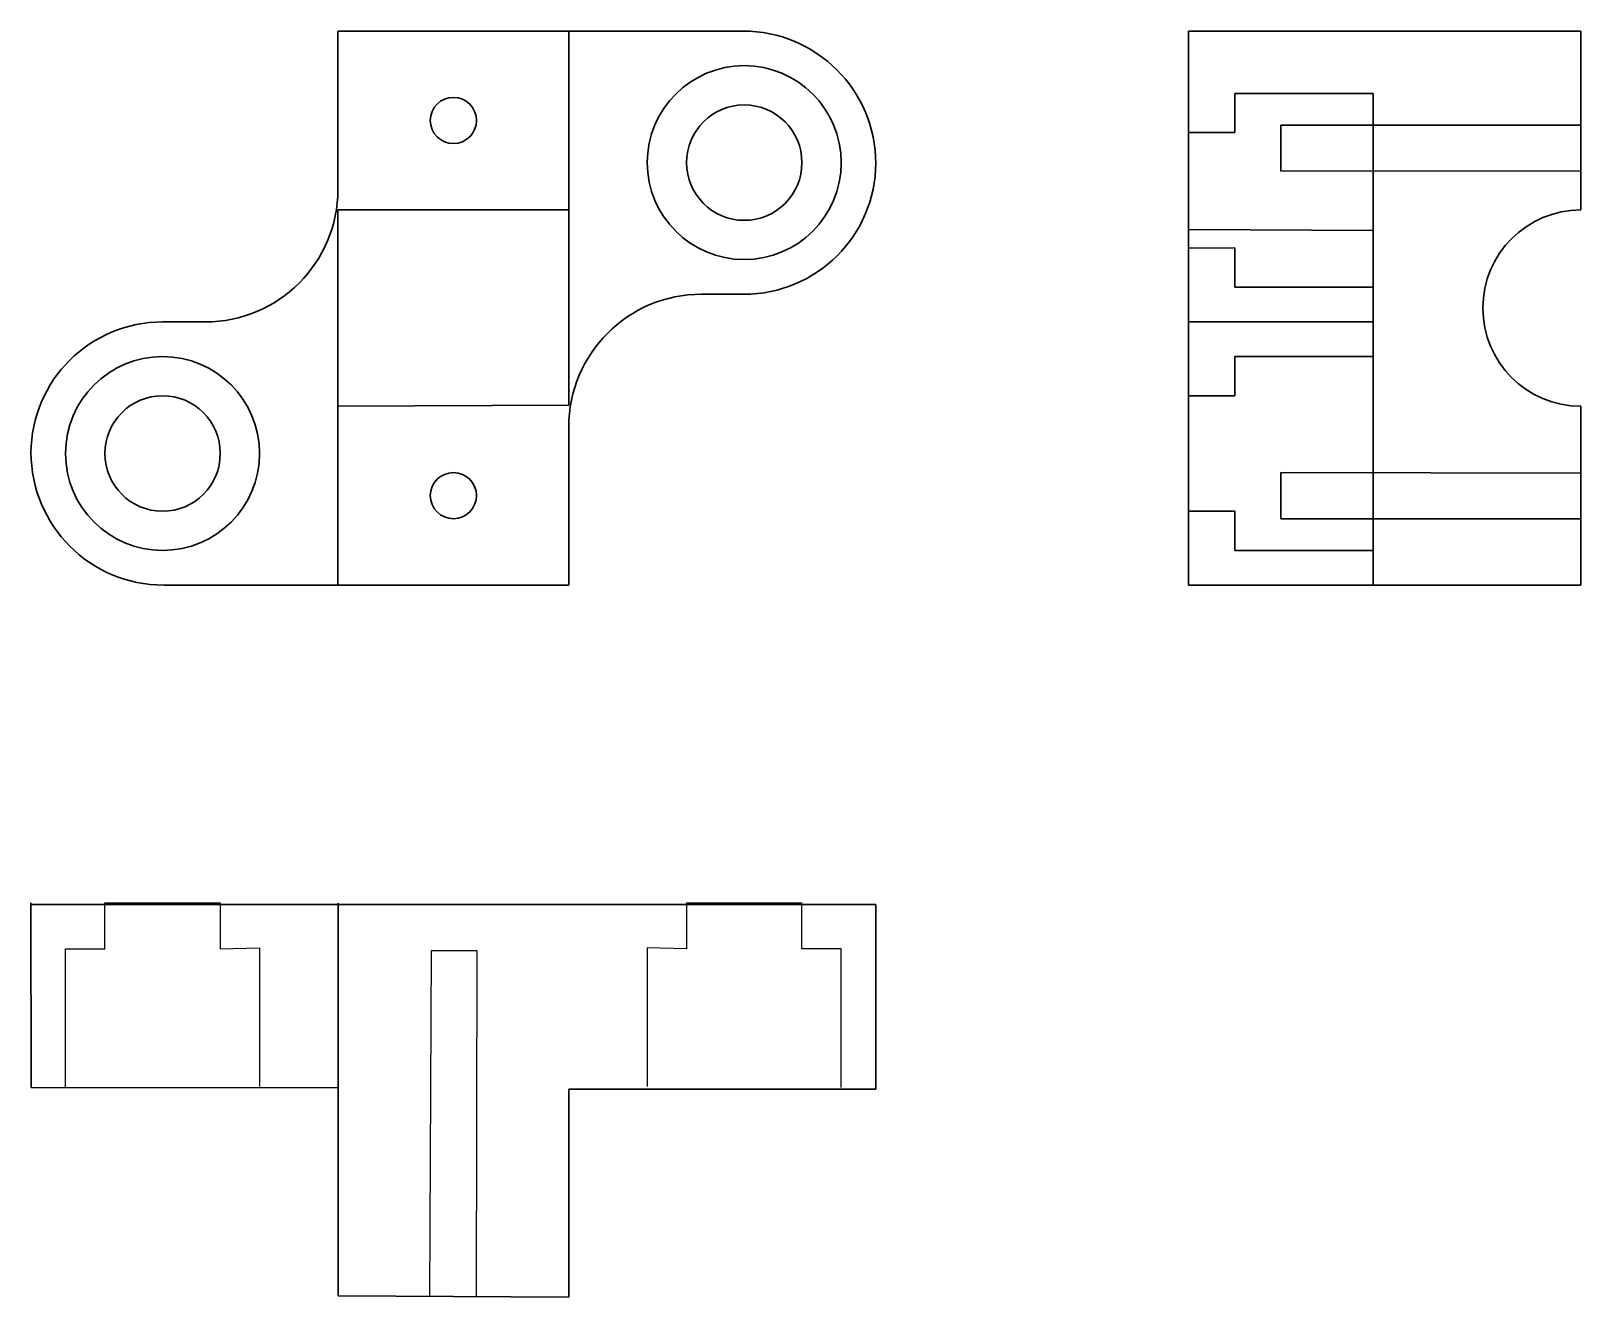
# Model space of a CAD drawing. Header units: millimetres. Extents: x 1739.7 to 1806.9, y 981 to 1035.8.
import ezdxf

# ---------------------------------------------------------------- set-up
doc = ezdxf.new("R2010")
doc.units = ezdxf.units.MM
doc.linetypes.add('CENTRO', pattern=[50.8, 31.75, -6.35, 6.35, -6.35])
for name, color, linetype, lineweight in [('Capa1', 10, 'Continuous', 30), ('Capa2', 130, 'Continuous', 25), ('Capa3', 3, 'CENTRO', 30)]:
    doc.layers.add(name, color=color, linetype=linetype, lineweight=lineweight)

msp = doc.modelspace()

# ---------------------------------------------------------------- linework, layer by layer
at = {"layer": 'Capa1'}
for p, q in [((1763.046, 1035.829), (1753.046, 1035.829)), ((1753.046, 1035.829), (1753.046, 1028.978)), ((1763.046, 1035.829), (1770.597, 1035.829)), ((1763.046, 1019.628), (1763.046, 1035.829)), ((1789.898, 1035.829), (1806.898, 1035.829)), ((1789.898, 1035.829), (1789.898, 1011.829)), ((1806.898, 1035.829), (1806.898, 1028.079)), ((1753.046, 1028.079), (1763.046, 1028.079)), ((1753.046, 1011.829), (1753.046, 1028.079)), ((1789.898, 1027.229), (1797.898, 1027.19)), ((1797.898, 1027.19), (1797.898, 1011.829)), ((1770.646, 1024.429), (1768.795, 1024.429)), ((1745.446, 1023.229), (1747.297, 1023.229)), ((1797.898, 1023.229), (1789.898, 1023.229)), ((1753.046, 1019.579), (1763.046, 1019.628)), ((1806.898, 1011.829), (1806.898, 1019.579)), ((1763.046, 1011.829), (1763.046, 1018.68)), ((1753.046, 1011.829), (1745.495, 1011.829)), ((1753.046, 1011.829), (1763.046, 1011.829)), ((1806.898, 1011.829), (1789.898, 1011.829)), ((1739.747, 990.072), (1739.746, 998.072)), ((1739.746, 997.993), (1776.346, 997.993)), ((1753.047, 990.048), (1753.047, 998.048)), ((1776.346, 997.993), (1776.346, 989.993)), ((1753.047, 990.048), (1739.747, 990.072)), ((1753.047, 981.048), (1753.047, 990.048)), ((1776.346, 989.993), (1763.046, 989.993)), ((1763.046, 989.993), (1763.046, 980.993)), ((1763.046, 980.993), (1753.047, 981.048))]:
    msp.add_line(p, q, dxfattribs=at)
for centre, radius in [((1770.646, 1030.129), 4.2), ((1758.046, 1031.954), 1), ((1770.646, 1030.129), 2.5), ((1745.446, 1017.529), 4.2), ((1745.446, 1017.529), 2.5), ((1758.046, 1015.704), 1)]:
    msp.add_circle(centre, radius, dxfattribs=at)
for centre, radius, start, end in [((1770.597, 1030.08), 5.749, 0, 90), ((1770.646, 1030.129), 5.7, 270, 359.75399), ((1747.297, 1028.978), 5.749, 270, 0), ((1806.898, 1023.829), 4.25, 90, 270), ((1768.795, 1018.68), 5.749, 90, 180), ((1745.446, 1017.529), 5.7, 90, 179.75399), ((1745.495, 1017.578), 5.749, 180, 270)]:
    msp.add_arc(centre, radius, start, end, dxfattribs=at)
at = {"layer": 'Capa2'}
for p, q in [((1742.947, 996.072), (1742.947, 998.072)), ((1742.947, 998.072), (1747.947, 998.072)), ((1747.947, 998.072), (1747.947, 996.072)), ((1768.146, 998.072), (1768.146, 996.072)), ((1768.146, 998.072), (1773.146, 998.072)), ((1773.146, 996.072), (1773.146, 998.072)), ((1741.247, 990.072), (1741.247, 996.072)), ((1741.247, 996.072), (1742.947, 996.072)), ((1747.947, 996.072), (1749.646, 996.112)), ((1749.646, 996.112), (1749.646, 990.112)), ((1757.08, 995.993), (1757.004, 980.994)), ((1759.08, 995.993), (1757.08, 995.993)), ((1759.046, 980.993), (1759.08, 995.993)), ((1768.146, 996.072), (1766.447, 996.112)), ((1766.447, 996.112), (1766.447, 990.112)), ((1774.846, 996.072), (1773.146, 996.072)), ((1774.846, 990.072), (1774.846, 996.072))]:
    msp.add_line(p, q, dxfattribs=at)
at = {"layer": 'Capa3'}
for p, q in [((1797.898, 1033.129), (1791.898, 1033.129)), ((1791.898, 1033.129), (1791.898, 1031.429)), ((1797.898, 1033.129), (1797.898, 1024.729)), ((1806.898, 1031.754), (1793.898, 1031.754)), ((1793.898, 1031.754), (1793.898, 1029.754)), ((1791.898, 1031.429), (1789.898, 1031.429)), ((1793.898, 1029.754), (1806.898, 1029.777)), ((1789.898, 1026.429), (1791.898, 1026.434)), ((1791.898, 1026.434), (1791.898, 1024.734)), ((1791.898, 1024.734), (1797.898, 1024.734)), ((1791.898, 1020.025), (1791.898, 1021.725)), ((1791.898, 1021.725), (1797.898, 1021.725)), ((1789.898, 1020.029), (1791.898, 1020.025)), ((1789.898, 1020.029), (1789.898, 1015.029)), ((1793.898, 1014.704), (1793.898, 1016.704)), ((1793.898, 1016.704), (1806.898, 1016.682)), ((1791.898, 1015.029), (1789.898, 1015.029)), ((1791.898, 1013.329), (1791.898, 1015.029)), ((1806.898, 1014.704), (1793.898, 1014.704)), ((1797.898, 1013.329), (1791.898, 1013.329))]:
    msp.add_line(p, q, dxfattribs=at)

doc.saveas('drawing.dxf')
